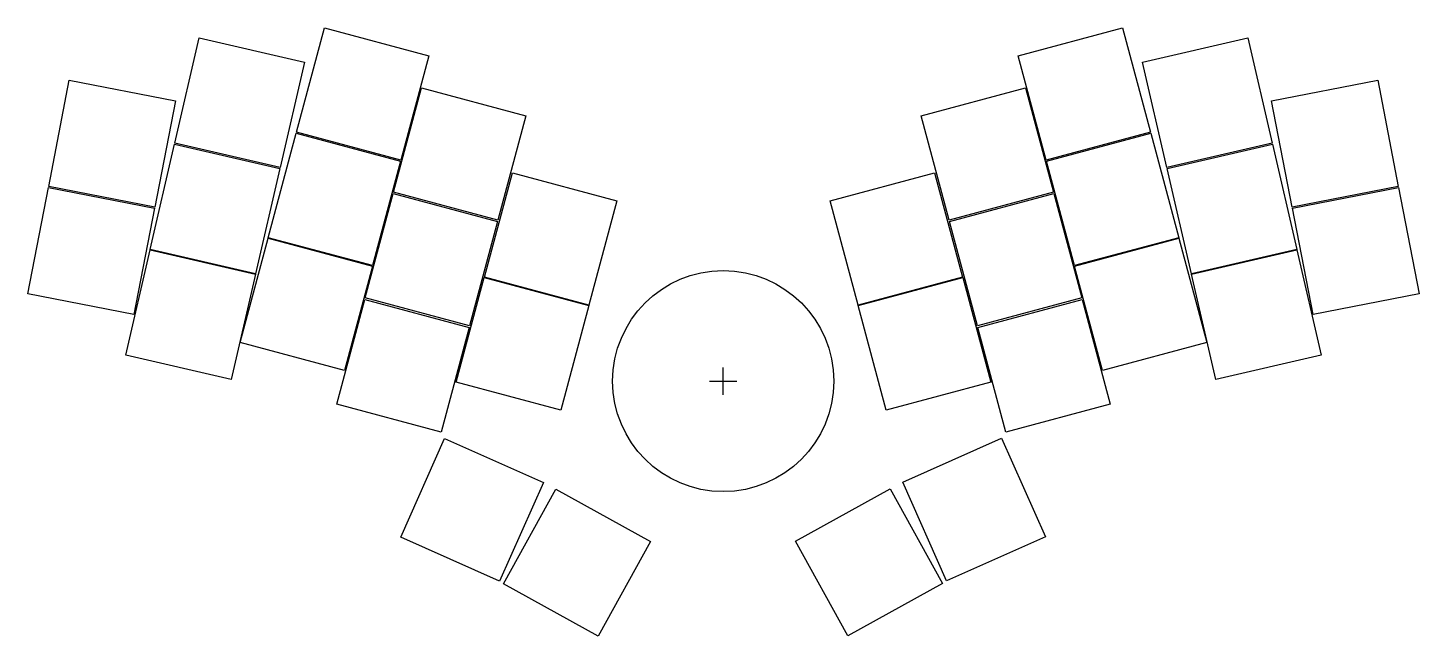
# Model space of a CAD drawing. Extents: x 20 to 278, y -150 to -37.
import ezdxf

# ---------------------------------------------------------------- set-up
doc = ezdxf.new("R2010")
doc.units = 0
doc.layers.add('BLACK', color=7, linetype='CONTINUOUS')

msp = doc.modelspace()

# ---------------------------------------------------------------- linework, layer by layer
at = {"layer": 'BLACK', "linetype": 'CONTINUOUS'}
for p, q in [((70.0249, -56.3192), (75.2013, -37.0007)), ((75.2013, -37.0007), (94.5198, -42.1771)), ((203.573, -42.1771), (222.892, -37.0007)), ((222.892, -37.0007), (228.068, -56.3192)), ((47.5164, -58.3537), (52.0154, -38.8663)), ((52.0154, -38.8663), (71.5028, -43.3654)), ((226.591, -43.3653), (246.079, -38.8663)), ((246.079, -38.8663), (250.578, -58.3537)), ((71.5028, -43.3654), (67.0038, -62.8528)), ((94.5198, -42.1771), (89.3434, -61.4956)), ((208.75, -61.4956), (203.573, -42.1771)), ((231.09, -62.8528), (226.591, -43.3653)), ((24.1851, -66.3442), (28.0012, -46.7116)), ((28.0012, -46.7116), (47.6338, -50.5278)), ((87.9822, -67.4234), (93.1586, -48.1049)), ((93.1586, -48.1049), (112.477, -53.2813)), ((185.617, -53.2813), (204.935, -48.1049)), ((204.935, -48.1049), (210.112, -67.4234)), ((250.46, -50.5278), (270.093, -46.7116)), ((270.093, -46.7116), (273.909, -66.3442)), ((47.6338, -50.5278), (43.8176, -70.1604)), ((254.276, -70.1604), (250.46, -50.5278)), ((112.477, -53.2813), (107.301, -72.5998)), ((190.793, -72.5998), (185.617, -53.2813)), ((64.7996, -75.8242), (69.976, -56.5057)), ((69.976, -56.5057), (89.2945, -61.682)), ((89.3434, -61.4956), (70.0249, -56.3192)), ((228.068, -56.3192), (208.75, -61.4956)), ((208.799, -61.682), (228.118, -56.5057)), ((228.118, -56.5057), (233.294, -75.8242)), ((42.984, -77.9858), (47.483, -58.4984)), ((47.483, -58.4984), (66.9704, -62.9974)), ((67.0038, -62.8528), (47.5164, -58.3537)), ((250.578, -58.3537), (231.09, -62.8528)), ((231.124, -62.9974), (250.611, -58.4984)), ((250.611, -58.4984), (255.11, -77.9858)), ((89.2945, -61.682), (84.1181, -81.0006)), ((213.976, -81.0006), (208.799, -61.682)), ((66.9704, -62.9974), (62.4714, -82.4848)), ((104.804, -83.1513), (109.98, -63.8328)), ((109.98, -63.8328), (129.299, -69.0092)), ((168.793, -69.0092), (188.112, -63.8328)), ((188.112, -63.8328), (193.288, -83.1513)), ((235.623, -82.4848), (231.124, -62.9974)), ((20.3267, -86.1937), (24.1429, -66.5611)), ((24.1429, -66.5611), (43.7754, -70.3773)), ((43.8176, -70.1604), (24.1851, -66.3442)), ((273.909, -66.3442), (254.276, -70.1604)), ((254.319, -70.3773), (273.951, -66.5611)), ((273.951, -66.5611), (277.767, -86.1937)), ((82.7447, -86.9699), (87.9211, -67.6514)), ((87.9211, -67.6514), (107.24, -72.8278)), ((107.301, -72.5998), (87.9822, -67.4234)), ((129.299, -69.0092), (124.122, -88.3277)), ((173.97, -88.3277), (168.793, -69.0092)), ((210.112, -67.4234), (190.793, -72.5998)), ((190.854, -72.8278), (210.173, -67.6514)), ((210.173, -67.6514), (215.349, -86.9699)), ((43.7754, -70.3773), (39.9592, -90.0099)), ((258.135, -90.0099), (254.319, -70.3773)), ((107.24, -72.8278), (102.063, -92.1463)), ((196.031, -92.1463), (190.854, -72.8278)), ((59.5995, -95.231), (64.7759, -75.9125)), ((64.7759, -75.9125), (84.0944, -81.0888)), ((84.1181, -81.0006), (64.7996, -75.8242)), ((233.294, -75.8242), (213.976, -81.0006)), ((214, -81.0888), (233.318, -75.9125)), ((233.318, -75.9125), (238.494, -95.231)), ((38.4701, -97.5375), (42.9691, -78.0501)), ((42.9691, -78.0501), (62.4565, -82.5491)), ((62.4714, -82.4848), (42.984, -77.9858)), ((255.11, -77.9858), (235.623, -82.4848)), ((235.637, -82.5491), (255.125, -78.0501)), ((255.125, -78.0501), (259.624, -97.5375)), ((84.0944, -81.0888), (78.9181, -100.407)), ((219.176, -100.407), (214, -81.0888)), ((62.4565, -82.5491), (57.9575, -102.037)), ((99.6112, -102.534), (104.788, -83.2151)), ((104.788, -83.2151), (124.106, -88.3915)), ((124.122, -88.3277), (104.804, -83.1513)), ((193.288, -83.1513), (173.97, -88.3277)), ((173.988, -88.3915), (193.306, -83.2151)), ((193.306, -83.2151), (198.483, -102.534)), ((240.136, -102.037), (235.637, -82.5491)), ((39.9592, -90.0099), (20.3267, -86.1937)), ((77.4855, -106.598), (82.6619, -87.279)), ((82.6619, -87.279), (101.98, -92.4554)), ((102.063, -92.1463), (82.7447, -86.9699)), ((215.349, -86.9699), (196.031, -92.1463)), ((196.114, -92.4554), (215.432, -87.279)), ((215.432, -87.279), (220.608, -106.598)), ((277.767, -86.1937), (258.135, -90.0099)), ((124.106, -88.3915), (118.93, -107.71)), ((179.164, -107.71), (173.988, -88.3915)), ((101.98, -92.4554), (96.804, -111.774)), ((201.29, -111.774), (196.114, -92.4554)), ((78.9181, -100.407), (59.5995, -95.231)), ((238.494, -95.231), (219.176, -100.407)), ((57.9575, -102.037), (38.4701, -97.5375)), ((259.624, -97.5375), (240.136, -102.037)), ((148.989, -104.89), (148.989, -99.81)), ((118.93, -107.71), (99.6112, -102.534)), ((146.449, -102.35), (151.529, -102.35)), ((198.483, -102.534), (179.164, -107.71)), ((96.804, -111.774), (77.4855, -106.598)), ((220.608, -106.598), (201.29, -111.774)), ((89.3142, -131.258), (97.4489, -112.987)), ((97.4489, -112.987), (115.72, -121.122)), ((182.199, -121.061), (200.47, -112.926)), ((200.47, -112.926), (208.605, -131.197)), ((115.72, -121.122), (107.585, -139.393)), ((108.355, -139.849), (118.051, -122.357)), ((118.051, -122.357), (135.544, -132.053)), ((162.375, -131.993), (179.868, -122.296)), ((179.868, -122.296), (189.564, -139.789)), ((190.334, -139.332), (182.199, -121.061)), ((107.585, -139.393), (89.3142, -131.258)), ((208.605, -131.197), (190.334, -139.332)), ((135.544, -132.053), (125.848, -149.545)), ((172.071, -149.485), (162.375, -131.993)), ((125.848, -149.545), (108.355, -139.849)), ((189.564, -139.789), (172.071, -149.485))]:
    msp.add_line(p, q, dxfattribs=at)
at = {"layer": 'BLACK'}
msp.add_circle((148.989, -102.35), 20.45, dxfattribs=at)

doc.saveas('drawing.dxf')
